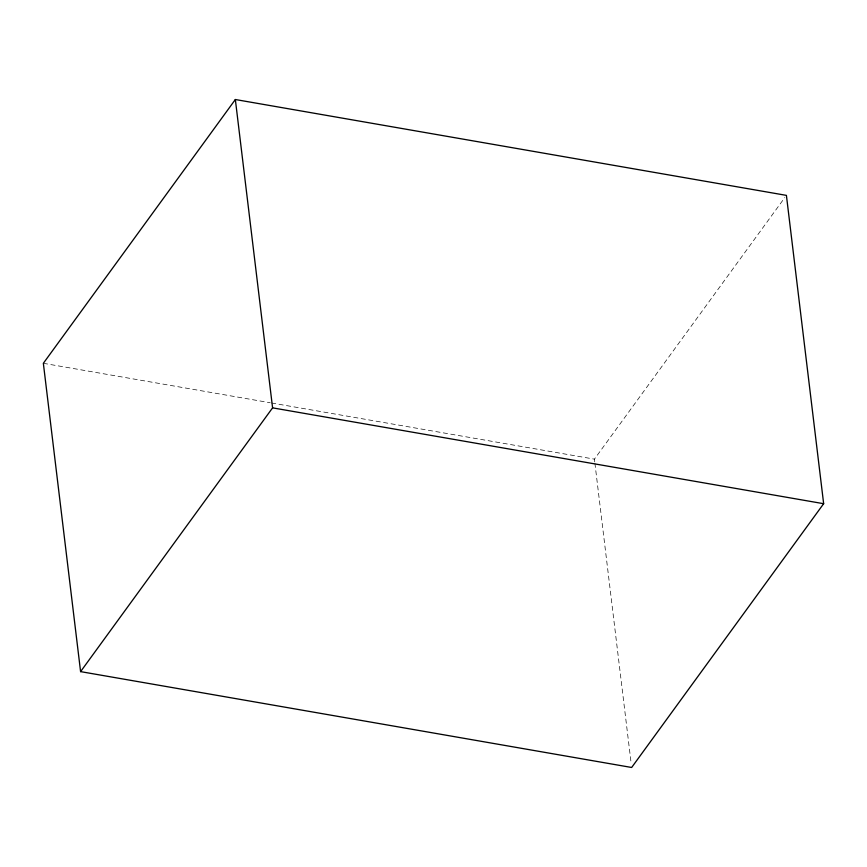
<?xml version="1.0" encoding="UTF-8"?>
<svg xmlns="http://www.w3.org/2000/svg" width="867" height="867" viewBox="0 0 867 867"><rect width="100%" height="100%" fill="white"/><g stroke="black" fill="none" stroke-linecap="round" stroke-linejoin="round"><path stroke-width="0.65" stroke-dasharray="4.33 3.25" d="M594.74 461.829L594.415 459.142L784.819 197.568M43.35 363.295L270.179 402.743M271.512 402.982L594.415 459.142M594.903 463.162L631.165 763.459"/><path stroke-width="1.3" d="M235.347 99.521L43.35 363.295L80.588 671.622L631.653 767.479L823.65 503.705L786.412 195.378L235.347 99.521L272.585 407.858L80.588 671.622M272.585 407.858L823.65 503.705"/></g></svg>
